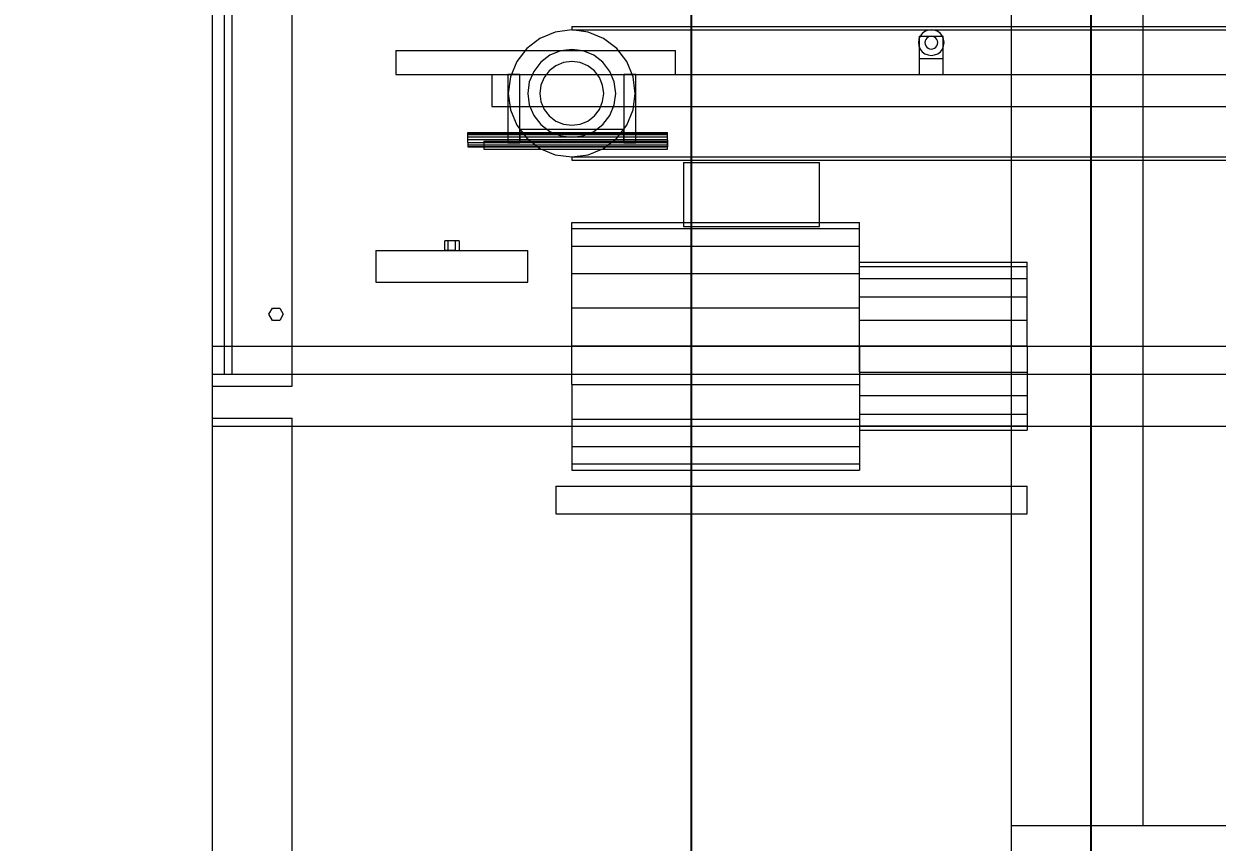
# Model space of a CAD drawing. Header units: millimetres. Extents: x -191664 to 191490, y -197311 to 10263.
# Drawn here: x 869 to 2362, y -126121 to -125096 of the extents above; entities that cross this region are included whole.
import ezdxf

# ---------------------------------------------------------------- set-up
doc = ezdxf.new("R2010")
doc.units = ezdxf.units.MM
for name, color, linetype, lineweight in [('COTAS_O', 1, 'Continuous', 0), ('COTAS_R', 1, 'Continuous', 0), ('DET_secador_lateral', 7, 'Continuous', 0), ('R15_COTAS_TRANSPORTE_P', 1, 'Continuous', 0)]:
    doc.layers.add(name, color=color, linetype=linetype, lineweight=lineweight)
doc.dimstyles.new('PLANTA_20', dxfattribs={"dimtxt": 50, "dimasz": 30, "dimexe": 30, "dimexo": 16, "dimgap": 20, "dimtad": 1, "dimtih": 1, "dimtoh": 1, "dimdec": 1, "dimzin": 0, "dimdsep": 46, "dimcen": 0.09, "dimadec": 0, "dimazin": 0, "dimtfac": 1, "dimtdec": 4, "dimtofl": 0, "dimtmove": 0, "dimatfit": 3, "dimfxl": 1, "dimtolj": 1, "dimtzin": 0, "dimarcsym": 0})

# ---------------------------------------------------------------- blocks, each defined once
blk = doc.blocks.new('*D88')
at = {"layer": 'COTAS_O', "color": 0, "lineweight": -2, "transparency": 16777216}
for p, q in [((1120.7, -123200), (1734.7, -123200)), ((1704.7, -126170), (1704.7, -123230)), ((1120.7, -126200), (1734.7, -126200))]:
    blk.add_line(p, q, dxfattribs=at)
at = {"layer": 'COTAS_O', "color": 0, "transparency": 16777216}
for points in [[(1699.7, -123230), (1709.7, -123230), (1704.7, -123200)], [(1699.7, -126170), (1709.7, -126170), (1704.7, -126200)]]:
    blk.add_solid(points, dxfattribs=at)
at = {"layer": 'Defpoints', "color": 0, "transparency": 16777216}
for p in [(1104.7, -123200), (1704.7, -123200), (1104.7, -126200)]:
    blk.add_point(p, dxfattribs=at)
blk = doc.blocks.new('*D89')
at = {"layer": 'COTAS_R', "color": 0, "lineweight": -2, "transparency": 16777216}
for p, q in [((1120.7, -122360), (2234.7, -122360)), ((2204.7, -126170), (2204.7, -122390)), ((1120.7, -126200), (2234.7, -126200))]:
    blk.add_line(p, q, dxfattribs=at)
at = {"layer": 'COTAS_R', "color": 0, "transparency": 16777216}
for points in [[(2199.7, -122390), (2209.7, -122390), (2204.7, -122360)], [(2199.7, -126170), (2209.7, -126170), (2204.7, -126200)]]:
    blk.add_solid(points, dxfattribs=at)
at = {"layer": 'Defpoints', "color": 0, "transparency": 16777216}
for p in [(1104.7, -122360), (2204.7, -122360), (1104.7, -126200)]:
    blk.add_point(p, dxfattribs=at)
blk = doc.blocks.new('*D131')
at = {"layer": 'Defpoints', "color": 0, "transparency": 16777216}
for p in [(1100, -183968.1), (1139.8, -184162.7), (1104.6, -184212), (1304.6, -184212), (1304.6, -184212)]:
    blk.add_point(p, dxfattribs=at)
at = {"layer": 'R15_COTAS_TRANSPORTE_P', "color": 0, "lineweight": -2, "transparency": 16777216}
blk.add_arc((1304.6, -184212), 172, 140.0034, 169.9966, dxfattribs=at)
at = {"layer": 'R15_COTAS_TRANSPORTE_P', "color": 0, "transparency": 16777216}
for points in [[(1169.3, -184097.9), (1176.3, -184105), (1194, -184080.2)], [(1140.2, -184182.6), (1130.2, -184181.7), (1132.6, -184212)]]:
    blk.add_solid(points, dxfattribs=at)
blk = doc.blocks.new('*D133')
at = {"layer": 'Defpoints', "color": 0, "transparency": 16777216}
for p in [(439.7, -194148), (217.9, -194406.1), (-500, -194490), (-500, -194490), (500, -194490)]:
    blk.add_point(p, dxfattribs=at)
at = {"layer": 'R15_COTAS_TRANSPORTE_P', "color": 0, "lineweight": -2, "transparency": 16777216}
blk.add_arc((-500, -194490), 722.8, 2.3783, 17.6217, dxfattribs=at)
at = {"layer": 'R15_COTAS_TRANSPORTE_P', "color": 0, "transparency": 16777216}
for points in [[(184.1, -194272.8), (193.6, -194269.6), (179.2, -194242.8)], [(227.1, -194459.9), (217.2, -194460.1), (222.8, -194490)]]:
    blk.add_solid(points, dxfattribs=at)

msp = doc.modelspace()

# ---------------------------------------------------------------- linework, layer by layer
at = {"layer": 'DET_secador_lateral', "color": 9, "true_color": 0xb8c6c1}
for p, q in [((1104.71, -123265), (1104.71, -125535)), ((1129.71, -125535), (1129.71, -123265)), ((1104.71, -125535), (20854.71, -125535)), ((1104.71, -125535), (1104.71, -125600)), ((1104.71, -125535), (1129.71, -125535)), ((1104.71, -125600), (20854.71, -125600))]:
    msp.add_line(p, q, dxfattribs=at)
at = {"layer": 'DET_secador_lateral', "color": 254, "true_color": 0xd8e0dc}
for p, q in [((1119.71, -123265), (1119.71, -125535)), ((2104.71, -124050), (2104.71, -126100)), ((1119.71, -125535), (2756.38, -125535)), ((2104.71, -126100), (5104.71, -126100))]:
    msp.add_line(p, q, dxfattribs=at)
at = {"layer": 'DET_secador_lateral', "color": 251, "true_color": 0x536a64}
for p, q in [((1104.71, -123300), (1104.71, -125550)), ((1204.71, -125550), (1204.71, -123300)), ((1104.71, -125500), (21104.71, -125500)), ((1104.71, -125500), (1104.71, -125600)), ((1104.71, -125550), (1204.71, -125550)), ((1104.71, -125590), (1204.71, -125590)), ((1104.71, -125590), (1104.71, -126180)), ((1204.71, -126180), (1204.71, -125590)), ((1104.71, -125600), (21104.71, -125600)), ((1534.71, -125675), (2124.71, -125675)), ((1534.71, -125675), (1534.71, -125710)), ((2124.71, -125710), (2124.71, -125675)), ((1534.71, -125710), (2124.71, -125710)), ((2104.71, -126100), (2104.71, -126200))]:
    msp.add_line(p, q, dxfattribs=at)
at = {"layer": 'DET_secador_lateral', "color": 252, "true_color": 0x798e91}
for p, q in [((2204.71, -124150), (2204.71, -126100)), ((2269.71, -126100), (2269.71, -124150)), ((1914.71, -125400.14), (1914.71, -125395)), ((1914.71, -125395), (2124.71, -125395)), ((2124.71, -125400.14), (2124.71, -125395)), ((1914.71, -125415.05), (1914.71, -125400.14)), ((1914.71, -125400.14), (2124.71, -125400.14)), ((1914.71, -125438.28), (1914.71, -125415.05)), ((1914.71, -125415.05), (2124.71, -125415.05)), ((2124.71, -125415.05), (2124.71, -125400.14)), ((2124.71, -125438.28), (2124.71, -125415.05)), ((1914.71, -125467.55), (1914.71, -125438.28)), ((1914.71, -125438.28), (2124.71, -125438.28)), ((2124.71, -125467.55), (2124.71, -125438.28)), ((1914.71, -125500), (1914.71, -125467.55)), ((1914.71, -125467.55), (2124.71, -125467.55)), ((2124.71, -125500), (2124.71, -125467.55)), ((1914.71, -125532.45), (1914.71, -125500)), ((2124.71, -125500), (1914.71, -125500)), ((2124.71, -125500), (2124.71, -125532.45)), ((1914.71, -125532.45), (1914.71, -125561.72)), ((1914.71, -125532.45), (2124.71, -125532.45)), ((2124.71, -125532.45), (2124.71, -125561.72)), ((1914.71, -125561.72), (1914.71, -125584.95)), ((1914.71, -125561.72), (2124.71, -125561.72)), ((2124.71, -125561.72), (2124.71, -125584.95)), ((1914.71, -125584.95), (1914.71, -125599.86)), ((1914.71, -125584.95), (2124.71, -125584.95)), ((2124.71, -125584.95), (2124.71, -125599.86)), ((1914.71, -125599.86), (1914.71, -125605)), ((1914.71, -125599.86), (2124.71, -125599.86)), ((1914.71, -125605), (2124.71, -125605)), ((2124.71, -125599.86), (2124.71, -125605)), ((2204.71, -126100), (2269.71, -126100))]:
    msp.add_line(p, q, dxfattribs=at)
at = {"layer": 'DET_secador_lateral', "color": 8, "true_color": 0x727f77}
for p, q in [((1554.71, -125100), (20654.71, -125100)), ((1554.71, -125100), (1554.71, -125104)), ((1554.71, -125104), (20654.71, -125104))]:
    msp.add_line(p, q, dxfattribs=at)
at = {"layer": 'DET_secador_lateral', "color": 253, "true_color": 0xa4b0b5}
for p, q in [((1514.96, -125114.65), (1498.5, -125127.29)), ((1534.14, -125106.71), (1514.96, -125114.65)), ((1554.71, -125104), (1534.14, -125106.71)), ((1575.29, -125106.71), (1554.71, -125104)), ((1594.46, -125114.65), (1575.29, -125106.71)), ((1610.93, -125127.29), (1594.46, -125114.65)), ((1989.26, -125115.86), (1988.71, -125120)), ((1990.86, -125112), (1989.26, -125115.86)), ((1993.4, -125108.69), (1990.86, -125112)), ((1996.71, -125106.14), (1993.4, -125108.69)), ((2000.57, -125104.55), (1996.71, -125106.14)), ((1997.78, -125116), (1996.98, -125117.93)), ((1999.06, -125114.34), (1997.78, -125116)), ((2000.71, -125113.07), (1999.06, -125114.34)), ((2004.71, -125104), (2000.57, -125104.55)), ((2002.64, -125112.27), (2000.71, -125113.07)), ((2004.71, -125112), (2002.64, -125112.27)), ((2008.85, -125104.55), (2004.71, -125104)), ((2006.78, -125112.27), (2004.71, -125112)), ((2008.71, -125113.07), (2006.78, -125112.27)), ((2010.37, -125114.34), (2008.71, -125113.07)), ((2012.71, -125106.14), (2008.85, -125104.55)), ((2011.64, -125116), (2010.37, -125114.34)), ((2012.44, -125117.93), (2011.64, -125116)), ((2016.03, -125108.69), (2012.71, -125106.14)), ((2018.57, -125112), (2016.03, -125108.69)), ((2020.17, -125115.86), (2018.57, -125112)), ((2020.71, -125120), (2020.17, -125115.86)), ((1498.5, -125127.29), (1485.86, -125143.75)), ((1540.48, -125130.37), (1527.21, -125135.87)), ((1554.71, -125128.5), (1540.48, -125130.37)), ((1568.95, -125130.37), (1554.71, -125128.5)), ((1582.21, -125135.87), (1568.95, -125130.37)), ((1623.56, -125143.75), (1610.93, -125127.29)), ((1988.71, -125120), (1989.26, -125124.14)), ((1989.26, -125124.14), (1990.86, -125128)), ((1990.86, -125128), (1993.4, -125131.31)), ((1993.4, -125131.31), (1996.71, -125133.86)), ((1996.98, -125117.93), (1996.71, -125120)), ((1996.71, -125120), (1996.98, -125122.07)), ((1996.98, -125122.07), (1997.78, -125124)), ((1997.78, -125124), (1999.06, -125125.66)), ((1999.06, -125125.66), (2000.71, -125126.93)), ((2000.71, -125126.93), (2002.64, -125127.73)), ((2002.64, -125127.73), (2004.71, -125128)), ((2004.71, -125128), (2006.78, -125127.73)), ((2006.78, -125127.73), (2008.71, -125126.93)), ((2008.71, -125126.93), (2010.37, -125125.66)), ((2010.37, -125125.66), (2011.64, -125124)), ((2011.64, -125124), (2012.44, -125122.07)), ((2012.71, -125120), (2012.44, -125117.93)), ((2012.44, -125122.07), (2012.71, -125120)), ((2012.71, -125133.86), (2016.03, -125131.31)), ((2016.03, -125131.31), (2018.57, -125128)), ((2018.57, -125128), (2020.17, -125124.14)), ((2020.17, -125124.14), (2020.71, -125120)), ((1485.86, -125143.75), (1477.92, -125162.92)), ((1515.82, -125144.61), (1507.08, -125156)), ((1527.21, -125135.87), (1515.82, -125144.61)), ((1544.36, -125144.86), (1534.71, -125148.86)), ((1554.71, -125143.5), (1544.36, -125144.86)), ((1565.06, -125144.86), (1554.71, -125143.5)), ((1574.71, -125148.86), (1565.06, -125144.86)), ((1593.6, -125144.61), (1582.21, -125135.87)), ((1602.34, -125156), (1593.6, -125144.61)), ((1631.5, -125162.92), (1623.56, -125143.75)), ((1996.71, -125133.86), (2000.57, -125135.45)), ((2000.57, -125135.45), (2004.71, -125136)), ((2004.71, -125136), (2008.85, -125135.45)), ((2008.85, -125135.45), (2012.71, -125133.86)), ((1507.08, -125156), (1501.59, -125169.26)), ((1526.43, -125155.22), (1520.07, -125163.5)), ((1534.71, -125148.86), (1526.43, -125155.22)), ((1583, -125155.22), (1574.71, -125148.86)), ((1589.35, -125163.5), (1583, -125155.22)), ((1607.84, -125169.26), (1602.34, -125156)), ((1477.92, -125162.92), (1475.21, -125183.5)), ((1501.59, -125169.26), (1499.71, -125183.5)), ((1516.08, -125173.15), (1514.71, -125183.5)), ((1520.07, -125163.5), (1516.08, -125173.15)), ((1593.35, -125173.15), (1589.35, -125163.5)), ((1594.71, -125183.5), (1593.35, -125173.15)), ((1609.71, -125183.5), (1607.84, -125169.26)), ((1634.21, -125183.5), (1631.5, -125162.92)), ((1475.21, -125183.5), (1477.92, -125204.08)), ((1499.71, -125183.5), (1501.59, -125197.74)), ((1514.71, -125183.5), (1516.08, -125193.85)), ((1593.35, -125193.85), (1594.71, -125183.5)), ((1607.84, -125197.74), (1609.71, -125183.5)), ((1631.5, -125204.08), (1634.21, -125183.5)), ((1477.92, -125204.08), (1485.86, -125223.25)), ((1501.59, -125197.74), (1507.08, -125211)), ((1516.08, -125193.85), (1520.07, -125203.5)), ((1520.07, -125203.5), (1526.43, -125211.78)), ((1583, -125211.78), (1589.35, -125203.5)), ((1589.35, -125203.5), (1593.35, -125193.85)), ((1602.34, -125211), (1607.84, -125197.74)), ((1623.56, -125223.25), (1631.5, -125204.08)), ((1507.08, -125211), (1515.82, -125222.39)), ((1526.43, -125211.78), (1534.71, -125218.14)), ((1534.71, -125218.14), (1544.36, -125222.14)), ((1565.06, -125222.14), (1574.71, -125218.14)), ((1574.71, -125218.14), (1583, -125211.78)), ((1593.6, -125222.39), (1602.34, -125211)), ((1485.86, -125223.25), (1498.5, -125239.71)), ((1515.82, -125222.39), (1527.21, -125231.13)), ((1527.21, -125231.13), (1540.48, -125236.63)), ((1544.36, -125222.14), (1554.71, -125223.5)), ((1554.71, -125223.5), (1565.06, -125222.14)), ((1568.95, -125236.63), (1582.21, -125231.13)), ((1582.21, -125231.13), (1593.6, -125222.39)), ((1610.93, -125239.71), (1623.56, -125223.25)), ((1498.5, -125239.71), (1514.96, -125252.35)), ((1540.48, -125236.63), (1554.71, -125238.5)), ((1554.71, -125238.5), (1568.95, -125236.63)), ((1594.46, -125252.35), (1610.93, -125239.71)), ((1514.96, -125252.35), (1534.14, -125260.29)), ((1534.14, -125260.29), (1554.71, -125263)), ((1554.71, -125263), (1575.29, -125260.29)), ((1575.29, -125260.29), (1594.46, -125252.35))]:
    msp.add_line(p, q, dxfattribs=at)
at = {"layer": 'DET_secador_lateral', "color": 8, "true_color": 0x617680}
for p, q in [((1989.71, -125112), (2019.71, -125112)), ((1989.71, -125112), (1989.71, -125140)), ((2019.71, -125140), (2019.71, -125112)), ((1334.71, -125130), (1684.71, -125130)), ((1334.71, -125130), (1334.71, -125160)), ((1684.71, -125160), (1684.71, -125130)), ((1989.71, -125140), (2019.71, -125140)), ((1989.71, -125140), (1989.71, -125160)), ((2019.71, -125160), (2019.71, -125140)), ((1334.71, -125160), (1684.71, -125160)), ((1454.71, -125160), (20754.71, -125160)), ((1454.71, -125160), (1454.71, -125200)), ((1474.71, -125159.5), (1489.71, -125159.5)), ((1474.71, -125159.5), (1474.71, -125245.5)), ((1489.71, -125245.5), (1489.71, -125159.5)), ((1619.71, -125159.5), (1634.71, -125159.5)), ((1619.71, -125159.5), (1619.71, -125245.5)), ((1634.71, -125245.5), (1634.71, -125159.5)), ((1989.71, -125160), (2019.71, -125160)), ((1454.71, -125200), (20754.71, -125200)), ((1489.71, -125228.5), (1619.71, -125228.5)), ((1489.71, -125228.5), (1489.71, -125243.5)), ((1619.71, -125243.5), (1619.71, -125228.5)), ((1444.71, -125243.5), (1674.71, -125243.5)), ((1444.71, -125243.5), (1444.71, -125253.5)), ((1474.71, -125245.5), (1489.71, -125245.5)), ((1489.71, -125243.5), (1619.71, -125243.5)), ((1619.71, -125245.5), (1634.71, -125245.5)), ((1674.71, -125253.5), (1674.71, -125243.5)), ((1444.71, -125253.5), (1674.71, -125253.5))]:
    msp.add_line(p, q, dxfattribs=at)
at = {"layer": 'DET_secador_lateral', "color": 9, "true_color": 0xb2bdc0}
for p, q in [((1424.71, -125233.19), (1424.71, -125232.5)), ((1424.71, -125232.5), (1674.71, -125232.5)), ((1424.71, -125235.14), (1424.71, -125233.19)), ((1424.71, -125233.19), (1674.71, -125233.19)), ((1424.71, -125238.06), (1424.71, -125235.14)), ((1424.71, -125235.14), (1674.71, -125235.14)), ((1674.71, -125233.19), (1674.71, -125232.5)), ((1674.71, -125235.14), (1674.71, -125233.19)), ((1674.71, -125238.06), (1674.71, -125235.14)), ((1424.71, -125241.5), (1424.71, -125238.06)), ((1424.71, -125238.06), (1674.71, -125238.06)), ((1424.71, -125244.94), (1424.71, -125241.5)), ((1674.71, -125241.5), (1424.71, -125241.5)), ((1424.71, -125244.94), (1424.71, -125247.86)), ((1424.71, -125244.94), (1674.71, -125244.94)), ((1424.71, -125247.86), (1424.71, -125249.81)), ((1424.71, -125247.86), (1674.71, -125247.86)), ((1424.71, -125249.81), (1424.71, -125250.5)), ((1424.71, -125249.81), (1674.71, -125249.81)), ((1424.71, -125250.5), (1674.71, -125250.5)), ((1674.71, -125241.5), (1674.71, -125238.06)), ((1674.71, -125241.5), (1674.71, -125244.94)), ((1674.71, -125244.94), (1674.71, -125247.86)), ((1674.71, -125247.86), (1674.71, -125249.81)), ((1674.71, -125249.81), (1674.71, -125250.5))]:
    msp.add_line(p, q, dxfattribs=at)
at = {"layer": 'DET_secador_lateral', "color": 251, "true_color": 0x66766c}
for p, q in [((1554.71, -125263), (20654.71, -125263)), ((1554.71, -125263), (1554.71, -125267)), ((1554.71, -125267), (20654.71, -125267))]:
    msp.add_line(p, q, dxfattribs=at)
at = {"layer": 'DET_secador_lateral', "color": 129, "true_color": 0x304542}
for p, q in [((1694.71, -125270), (1864.71, -125270)), ((1694.71, -125270), (1694.71, -125350)), ((1864.71, -125350), (1864.71, -125270)), ((1694.71, -125350), (1864.71, -125350))]:
    msp.add_line(p, q, dxfattribs=at)
at = {"layer": 'DET_secador_lateral', "color": 142, "true_color": 0x159eb4}
for p, q in [((1554.71, -125352.59), (1554.71, -125345)), ((1554.71, -125345), (1914.71, -125345)), ((1554.71, -125374.6), (1554.71, -125352.59)), ((1554.71, -125352.59), (1914.71, -125352.59)), ((1914.71, -125352.59), (1914.71, -125345)), ((1914.71, -125374.6), (1914.71, -125352.59)), ((1309.71, -125380), (1499.71, -125380)), ((1309.71, -125380), (1309.71, -125420)), ((1499.71, -125420), (1499.71, -125380)), ((1554.71, -125408.89), (1554.71, -125374.6)), ((1554.71, -125374.6), (1914.71, -125374.6)), ((1914.71, -125408.89), (1914.71, -125374.6)), ((1554.71, -125452.1), (1554.71, -125408.89)), ((1554.71, -125408.89), (1914.71, -125408.89)), ((1914.71, -125452.1), (1914.71, -125408.89)), ((1309.71, -125420), (1499.71, -125420)), ((1554.71, -125500), (1554.71, -125452.1)), ((1554.71, -125452.1), (1914.71, -125452.1)), ((1914.71, -125500), (1914.71, -125452.1)), ((1554.71, -125547.9), (1554.71, -125500)), ((1914.71, -125500), (1554.71, -125500)), ((1914.71, -125500), (1914.71, -125547.9)), ((1554.71, -125547.9), (1554.71, -125591.11)), ((1554.71, -125547.9), (1914.71, -125547.9)), ((1914.71, -125547.9), (1914.71, -125591.11)), ((1554.71, -125591.11), (1554.71, -125625.4)), ((1554.71, -125591.11), (1914.71, -125591.11)), ((1914.71, -125591.11), (1914.71, -125625.4)), ((1554.71, -125625.4), (1554.71, -125647.41)), ((1554.71, -125625.4), (1914.71, -125625.4)), ((1914.71, -125625.4), (1914.71, -125647.41)), ((1554.71, -125647.41), (1554.71, -125655)), ((1554.71, -125647.41), (1914.71, -125647.41)), ((1914.71, -125647.41), (1914.71, -125655)), ((1554.71, -125655), (1914.71, -125655))]:
    msp.add_line(p, q, dxfattribs=at)
at = {"layer": 'DET_secador_lateral', "color": 43, "true_color": 0xe7bf45}
for p, q in [((1400.21, -125368), (1395.71, -125368)), ((1395.71, -125380), (1395.71, -125368)), ((1409.21, -125368), (1400.21, -125368)), ((1400.21, -125380), (1400.21, -125368)), ((1413.71, -125368), (1409.21, -125368)), ((1409.21, -125380), (1409.21, -125368)), ((1413.71, -125368), (1413.71, -125380)), ((1400.21, -125380), (1395.71, -125380)), ((1409.21, -125380), (1400.21, -125380)), ((1409.21, -125380), (1413.71, -125380)), ((1175.71, -125460), (1180.21, -125452.21)), ((1180.21, -125452.21), (1189.21, -125452.21)), ((1189.21, -125452.21), (1193.71, -125460)), ((1180.21, -125467.79), (1175.71, -125460)), ((1189.21, -125467.79), (1180.21, -125467.79)), ((1193.71, -125460), (1189.21, -125467.79))]:
    msp.add_line(p, q, dxfattribs=at)

# ---------------------------------------------------------------- dimensions: what is measured, and where the dimension line sits
at = {"layer": 'COTAS_O'}
dim = msp.add_aligned_dim(p1=(1104.71, -126200), p2=(1104.71, -123200), distance=-600, text='<> O', dimstyle='PLANTA_20', dxfattribs=at)
dim.commit()
dim.dimension.update_dxf_attribs({"geometry": '*D88', "text_midpoint": (1704.71, -124700)})
at = {"layer": 'COTAS_R'}
dim = msp.add_aligned_dim(p1=(1104.71, -126200), p2=(1104.71, -122360), distance=-1100, text='<> R', dimstyle='PLANTA_20', dxfattribs=at)
dim.commit()
dim.dimension.update_dxf_attribs({"geometry": '*D89', "text_midpoint": (2204.71, -124280)})
at = {"layer": 'R15_COTAS_TRANSPORTE_P'}
for base, line1, line2, picture, middle in [((217.89, -194406.09), ((-500, -194490), (500, -194490)), ((-500, -194490), (439.69, -194147.98)), '*D133', (191490.46, -33543.69)), ((1139.8, -184162.66), ((1304.62, -184212), (1104.62, -184212)), ((1304.62, -184212), (1100, -183968.15)), '*D131', (-166426.35, -78863.51))]:
    dim = msp.add_angular_dim_2l(base=base, line1=line1, line2=line2, dimstyle='PLANTA_20', dxfattribs=at)
    dim.commit()
    dim.dimension.update_dxf_attribs({"geometry": picture, "text_midpoint": middle})

doc.saveas('drawing.dxf')
